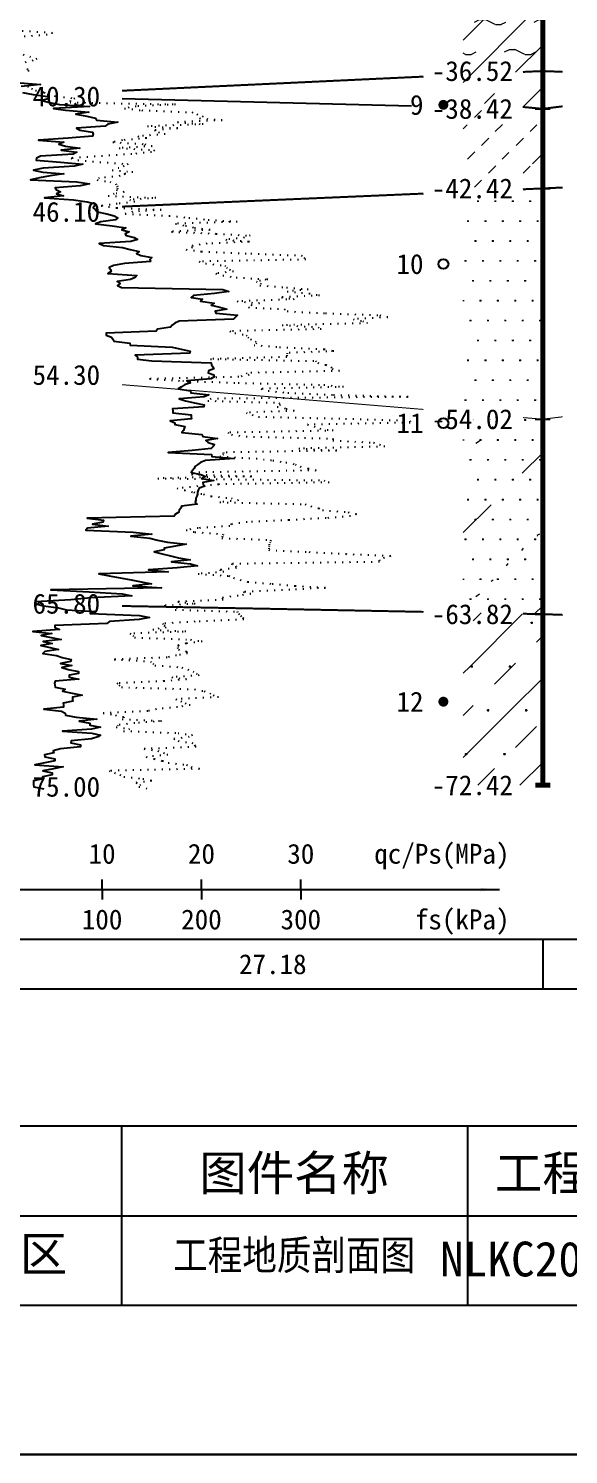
# Model space of a CAD drawing. Extents: x -37 to 3540, y -1485 to 297.
# Drawn here: x 2370.1 to 2424.5, y -891 to -747.6 of the extents above; entities that cross this region are included whole.
import ezdxf
from ezdxf.enums import TextEntityAlignment as Align

# ---------------------------------------------------------------- set-up
doc = ezdxf.new("R2010")
doc.units = 0
doc.linetypes.add('DOT', pattern=[6.35, 0, -6.35])
doc.layers.get('0').update_dxf_attribs({"linetype": 'CONTINUOUS'})
for name, color, linetype in [('CURVE', 200, 'CONTINUOUS'), ('FRAME', 7, 'CONTINUOUS'), ('HOLE', 41, 'CONTINUOUS'), ('RULER', 7, 'CONTINUOUS'), ('SAMPLE', 1, 'CONTINUOUS'), ('STRATUM', 241, 'CONTINUOUS')]:
    doc.layers.add(name, color=color, linetype=linetype)
doc.layers.add('HATCH', color=7, linetype='CONTINUOUS', lineweight=13)
doc.styles.add('ST', font='')
doc.styles.get('ST').set_extended_font_data('SimSun')
pattern_1 = [(45, (2182.6135, -891), (-4.24264, 4.24264), [10, 0]), (45, (2183.6745, -894.182), (-2.12132, 6.36396), [3, -3])]
pattern_2 = [(82.875, (2181.7789, -892.206), (0.000369, 10.0001764), [0.0893, -80.5337]), (143.13, (2181.8799, -892.2818), (-29.999964, 20.000054), [0.12627, -49.87373]), (172.875, (2182.0571, -892.304), (-70.0002457, 9.9996603), [0.17857, -80.44443]), (206.565, (2182.2355, -892.2147), (-9.999705, -9.99969), [0.19954, -22.16046]), (243.435, (2182.325, -892.0363), (9e-06, -9.999696), [0.19954, -22.16146]), (255.964, (2182.414, -891.679), (-0.0002, -9.999501), [0.36813, -40.86287]), (255.964, (2182.724, -890.439), (-0.0002, -9.999501), [1.27838, -39.95262]), (255.964, (2182.7926, -890.165), (-0.0002, -9.999501), [0.28235, -40.94865]), (216.87, (2182.9828, -889.9108), (-9.999982, -10.000018), [0.12627, -49.87373]), (243.435, (2182.882, -889.9865), (9e-06, -9.999696), [0.19954, -22.16146]), (206.565, (2183.1613, -889.8215), (-9.999705, -9.99969), [0.19954, -22.16046]), (172.875, (2183.3385, -889.8437), (-70.0002457, 9.9996603), [0.17857, -80.44443]), (143.13, (2183.4395, -889.9194), (-29.999964, 20.000054), [0.12627, -49.87373]), (82.875, (2183.4284, -890.008), (0.000369, 10.0001764), [0.0893, -80.5337]), (0, (2182.284, -890.66), (0, 10), [0.89286, -9.10714]), (0, (2182.6385, -891), (1, 2), [0, -1.75]), (0, (2182.6135, -890.975), (1, 2), [0, -1.75]), (0, (2182.6135, -891), (1, 2), [0, -1.75]), (0, (2182.5885, -891), (1, 2), [0, -1.75]), (0, (2182.6135, -891.025), (1, 2), [0, -1.75])]

# ---------------------------------------------------------------- blocks, each defined once
blk = doc.blocks.new('图签_A3长')
for p, q in [((0, 18), (-380, 18)), ((-222.82, 0), (-222.82, 18)), ((-188, 0), (-188, 18)), ((-320, 9), (0, 9)), ((-380, 0), (0, 0))]:
    blk.add_line(p, q)
at = {"style": 'ST'}
for s, p in [('图件名称', (-205.49, 13.3)), ('工程编号', (-175.73, 13.3))]:
    blk.add_text(s, height=3.5, dxfattribs=at).set_placement(p, align=Align.MIDDLE_CENTER)
for tag, p in [('01＿单位名称', (-349.98, 8.36)), ('02＿工程名称', (-271.3, 5.16)), ('04＿工程编号', (-176.51, 4.65)), ('05＿日期', (-35.59, 4.65)), ('06＿图号', (-11.16, 4.91))]:
    blk.add_attdef(tag, text='', height=3.5, dxfattribs=at).set_placement(p, align=Align.MIDDLE_CENTER)
at = {"style": 'ST', "width": 0.85}
blk.add_attdef('03＿图件名称', text='', height=3, dxfattribs=at).set_placement((-205.49, 5.05), align=Align.MIDDLE_CENTER)
blk = doc.blocks.new('Arrow')
for points in [[(-3.984779, 0.348623), (0, 0), (-3.189535, 0)], [(-3.189535, 0), (0, 0), (-3.984779, -0.348623)]]:
    blk.add_solid(points)
blk = doc.blocks.new('SampleSoilUndisturbed')
at = {"const_width": 0.5}
blk.add_lwpolyline([(-0.25, 0, 1), (0.25, 0, 1)], format="xyb", close=True, dxfattribs=at)
blk = doc.blocks.new('SampleSoilDisturbed')
blk.add_circle((0, 0), 0.5)

msp = doc.modelspace()

# ---------------------------------------------------------------- hatches: boundary and pattern name
at = {"layer": 'HATCH'}
h = msp.add_hatch(dxfattribs=at)
h.set_pattern_fill('YNNT', color=251, style=0)
h.set_pattern_definition([(45, (2182.6135, -891), (-2.12132, 2.12132), [10, 0]), (26.565, (2183.6876, -891.2536), (5.999823, 5.999812), [0.567, -12.849]), (0, (2183.1206, -891.2536), (0, 6), [0.567, -5.433]), (26.565, (2181.0322, -891), (5.999823, 5.999812), [0.567, -12.849]), (0, (2181.5393, -890.7464), (0, 6), [0.567, -5.433]), (153.435, (2183.1206, -891.2536), (-5.999818, -5e-06), [1.134, -12.2826]), (26.565, (2186.6876, -888.2536), (5.999823, 5.999812), [0.567, -12.849]), (0, (2186.1206, -888.2536), (0, 6), [0.567, -5.433]), (26.565, (2184.0322, -888), (5.999823, 5.999812), [0.567, -12.849]), (0, (2184.5393, -887.7464), (0, 6), [0.567, -5.433]), (153.435, (2186.1206, -888.2536), (-5.999818, -5e-06), [1.134, -12.2826])])
h.paths.add_polyline_path([(2421.89, -734.72), (2413.89, -735.77), (2413.89, -752.29), (2421.89, -751.92)])
h.paths.add_polyline_path([(2409.83, -753.41), (2419.38, -753.41), (2419.38, -750.47), (2409.83, -750.47)], flags=9)
h.paths.add_polyline_path([(2409.83, -736.21), (2419.38, -736.21), (2419.38, -733.27), (2409.83, -733.27)], flags=9)
h = msp.add_hatch(dxfattribs=at)
h.set_pattern_fill('FZNT', color=32, style=0)
h.set_pattern_definition(pattern_1)
h.paths.add_polyline_path([(2421.89, -751.92), (2413.89, -752.29), (2413.89, -754.98), (2421.89, -755.72)])
h.paths.add_polyline_path([(2409.83, -757.21), (2419.38, -757.21), (2419.38, -754.27), (2409.83, -754.27)], flags=9)
h.paths.add_polyline_path([(2409.83, -753.41), (2419.38, -753.41), (2419.38, -750.47), (2409.83, -750.47)], flags=9)
h = msp.add_hatch(dxfattribs=at)
h.set_pattern_fill('NZFT', color=52, style=0)
h.set_pattern_definition([(45, (2182.6135, -891), (-6e-07, 6.99998), [0.9473, -8.9522]), (45, (2184.0135, -889.6), (-6e-07, 6.99998), [0.9869, -8.9126]), (45, (2185.4135, -888.2), (-6e-07, 6.99998), [1.06018, -8.83931]), (45, (2186.8135, -886.8), (-6e-07, 6.99998), [0.94918, -8.95032]), (45, (2188.2135, -885.4), (-6e-07, 6.99998), [1.0365, -8.863]), (45, (2186.1135, -891), (-6e-07, 6.99998), [1.01335, -8.88615]), (45, (2187.5135, -889.6), (-6e-07, 6.99998), [1.07896, -12.12037]), (45, (2188.9135, -888.2), (-6e-07, 6.99998), [0.99882, -8.90067]), (45, (2183.3135, -886.8), (-4e-07, 6.99998), [1.05533, -8.84416]), (45, (2184.7135, -885.4), (-4e-07, 6.99998), [1.0365, -8.863])])
h.paths.add_polyline_path([(2421.89, -755.72), (2413.89, -754.98), (2413.89, -764.06), (2421.89, -763.72)])
h.paths.add_polyline_path([(2409.83, -765.2), (2419.38, -765.2), (2419.38, -762.3), (2409.83, -762.3)], flags=9)
h.paths.add_polyline_path([(2409.83, -757.21), (2419.38, -757.21), (2419.38, -754.27), (2409.83, -754.27)], flags=9)
h = msp.add_hatch(dxfattribs=at)
h.set_pattern_fill('FS', color=142, style=0)
h.set_pattern_definition(pattern_2)
h.paths.add_polyline_path([(2421.89, -763.72), (2413.89, -764.06), (2413.89, -786.26), (2421.89, -786.92)])
h.paths.add_polyline_path([(2409.83, -788.41), (2419.38, -788.41), (2419.38, -785.47), (2409.83, -785.47)], flags=9)
h.paths.add_polyline_path([(2409.83, -765.2), (2419.38, -765.2), (2419.38, -762.3), (2409.83, -762.3)], flags=9)
h = msp.add_hatch(dxfattribs=at)
h.set_pattern_fill('FS', color=142, style=0)
h.set_pattern_definition(pattern_2)
h.paths.add_polyline_path([(2421.89, -786.92), (2413.89, -786.26), (2413.89, -806.36), (2421.89, -806.52)])
h.paths.add_polyline_path([(2409.83, -808.01), (2419.38, -808.01), (2419.38, -805.07), (2409.83, -805.07)], flags=9)
h.paths.add_polyline_path([(2409.83, -788.41), (2419.38, -788.41), (2419.38, -785.47), (2409.83, -785.47)], flags=9)
h = msp.add_hatch(dxfattribs=at)
h.set_pattern_fill('SZFT', color=142, scale=2.2, style=0)
h.set_pattern_definition([(45, (2182.613, -891), (-2e-06, 15.39996), [4.3383, -17.4406]), (45, (2188.802, -884.777), (-2e-06, 15.39996), [4.3861, -17.3928]), (45, (2193.762, -879.819), (-2e-06, 15.39996), [3.9899, -17.7889]), (26.565, (2182.6135, -883.3), (15.4, 15.4), [0.2123, -34.22315]), (36.8699, (2184.1535, -881.76), (15.4, 15.4), [0.43504, -76.56496]), (315, (2190.313, -875.653), (15.39996, 3e-06), [0.0727, -21.7062]), (26.565, (2190.3135, -891), (15.4, 15.4), [0.31845, -34.117]), (26.565, (2191.8535, -889.46), (15.4, 15.4), [0.2316, -34.2038]), (90, (2192.623, -888.69), (-15.4, -1e-06), [0.0633, -15.3367]), (26.565, (2193.3935, -887.92), (15.4, 15.4), [0.2002, -68.6707]), (36.8699, (2194.9335, -886.38), (15.4, 15.4), [0.2435, -76.7565]), (45, (2196.473, -884.84), (-5e-07, 15.39996), [0.24005, -21.5388]), (315, (2197.825, -883.195), (15.39996, 3e-06), [0.0727, -21.7062]), (36.8699, (2185.6935, -880.22), (15.4, 15.4), [0.2249, -76.7751]), (53.1301, (2187.2335, -878.68), (30.8, 46.2), [0.29564, -76.70436]), (53.1301, (2188.7735, -877.14), (30.8, 46.2), [0.27774, -76.72226])])
h.paths.add_polyline_path([(2421.89, -786.92), (2413.89, -786.26), (2413.89, -806.36), (2421.89, -806.52)])
h.paths.add_polyline_path([(2409.83, -808.01), (2419.38, -808.01), (2419.38, -805.07), (2409.83, -805.07)], flags=9)
h.paths.add_polyline_path([(2409.83, -788.41), (2419.38, -788.41), (2419.38, -785.47), (2409.83, -785.47)], flags=9)
h = msp.add_hatch(dxfattribs=at)
h.set_pattern_fill('FZNT', color=32, style=0)
h.set_pattern_definition(pattern_1)
h.paths.add_polyline_path([(2421.89, -806.52), (2413.89, -806.36), (2413.89, -823.72), (2421.89, -823.72)])
h.paths.add_polyline_path([(2409.83, -825.2), (2419.38, -825.2), (2419.38, -822.3), (2409.83, -822.3)], flags=9)
h.paths.add_polyline_path([(2409.83, -808.01), (2419.38, -808.01), (2419.38, -805.07), (2409.83, -805.07)], flags=9)
h = msp.add_hatch(dxfattribs=at)
h.set_pattern_fill('FS', color=32, scale=2.2, style=0)
h.set_pattern_definition([(82.875, (2180.7773, -893.6533), (0.000812, 22.000388), [0.1964, -177.1742]), (143.13, (2180.9996, -893.82), (-65.99992, 44.00012), [0.2778, -109.7222]), (172.875, (2181.3894, -893.8687), (-154.00054, 21.999253), [0.3929, -176.9777]), (206.565, (2181.782, -893.672), (-21.99935, -21.9993), [0.439, -48.753]), (243.435, (2181.978, -893.28), (2e-05, -21.99933), [0.439, -48.7552]), (255.964, (2182.175, -892.494), (-0.00044, -21.9989), [0.8099, -89.8983]), (255.964, (2182.857, -889.7656), (-0.00044, -21.9989), [2.8124, -87.8958]), (255.964, (2183.0075, -889.163), (-0.00044, -21.9989), [0.6212, -90.087]), (216.87, (2183.426, -888.6037), (-21.99996, -22.00004), [0.2778, -109.7222]), (243.435, (2183.204, -888.77), (2e-05, -21.99933), [0.439, -48.7552]), (206.565, (2183.819, -888.407), (-21.99935, -21.9993), [0.439, -48.753]), (172.875, (2184.2085, -888.456), (-154.00054, 21.999253), [0.3929, -176.9777]), (143.13, (2184.4308, -888.6228), (-65.99992, 44.00012), [0.2778, -109.7222]), (82.875, (2184.4064, -888.8177), (0.000812, 22.000388), [0.1964, -177.1742]), (0, (2181.888, -890.252), (0, 22), [1.9643, -20.0357]), (0, (2182.6685, -891), (2.2, 4.4), [0, -3.85]), (0, (2182.6135, -890.945), (2.2, 4.4), [0, -3.85]), (0, (2182.6135, -891), (2.2, 4.4), [0, -3.85]), (0, (2182.5585, -891), (2.2, 4.4), [0, -3.85]), (0, (2182.6135, -891.055), (2.2, 4.4), [0, -3.85])])
h.paths.add_polyline_path([(2421.89, -806.52), (2413.89, -806.36), (2413.89, -823.72), (2421.89, -823.72)])
h.paths.add_polyline_path([(2409.83, -825.2), (2419.38, -825.2), (2419.38, -822.3), (2409.83, -822.3)], flags=9)
h.paths.add_polyline_path([(2409.83, -808.01), (2419.38, -808.01), (2419.38, -805.07), (2409.83, -805.07)], flags=9)

# ---------------------------------------------------------------- linework, layer by layer
at = {"layer": 'CURVE', "color": 100, "linetype": 'DOT', "ltscale": 0.1}
for points in [[(2369.51, -747.87), (2372.56, -748.07), (2372, -748.27), (2369.6, -748.47)], [(2369.6, -750.27), (2370.25, -750.47), (2370.97, -750.67), (2370.6, -750.87), (2369.71, -751.07)], [(2370.01, -751.67), (2370.16, -751.87), (2370.06, -752.07)], [(2370.06, -753.47), (2370.43, -753.67), (2370.85, -753.87), (2371.71, -754.07), (2372.02, -754.27), (2372.93, -754.47), (2374.79, -754.67), (2374.34, -754.87), (2374.31, -755.07), (2384.92, -755.27), (2380.98, -755.47), (2379.81, -755.67), (2381.53, -755.87), (2386.57, -756.07), (2387.08, -756.27), (2387.7, -756.47), (2387.34, -756.67), (2389.61, -756.87), (2385.12, -757.07), (2387.71, -757.27), (2382.11, -757.47), (2385.17, -757.67), (2382.81, -757.87), (2383.22, -758.07), (2383.89, -758.27), (2381.15, -758.47), (2382.05, -758.67), (2379.58, -758.87), (2378.63, -759.07), (2381.83, -759.27), (2382.58, -759.47), (2379.27, -759.67), (2382.8, -759.87), (2382.5, -760.07), (2380.53, -760.27), (2377.57, -760.47), (2374.43, -760.67), (2375.11, -760.87), (2377.32, -761.07), (2380.15, -761.27), (2379.76, -761.47), (2379.24, -761.67), (2378.55, -761.87), (2380.64, -762.07), (2379.82, -762.27), (2379.36, -762.47), (2377.26, -762.67), (2377.05, -762.87), (2378.34, -763.07), (2378.91, -763.27), (2379.06, -763.47), (2379.1, -763.67), (2378.99, -763.87), (2379.76, -764.07), (2378.77, -764.27), (2378.14, -764.47), (2382.95, -764.67), (2380.32, -764.87), (2380.83, -765.07), (2379.07, -765.27), (2377.45, -765.47), (2379.01, -765.67), (2383.49, -765.87), (2380.63, -766.07), (2379.85, -766.27), (2384.29, -766.47), (2386.27, -766.67), (2388.21, -766.87), (2391.12, -767.07), (2384.94, -767.27), (2385.93, -767.47), (2386.83, -767.67), (2388.41, -767.87), (2384.53, -768.07), (2389.03, -768.27), (2392.46, -768.47), (2391.87, -768.67), (2389.98, -768.87), (2392.36, -769.07), (2388.13, -769.27), (2386.65, -769.47), (2386.64, -769.67), (2386, -769.87), (2387.55, -770.07), (2392.5, -770.27), (2397.59, -770.47), (2397.84, -770.67), (2398.04, -770.87), (2387.32, -771.07), (2387.95, -771.27), (2389.88, -771.47), (2390.06, -771.67), (2390.36, -771.87), (2390.76, -772.07), (2388.99, -772.27), (2389.71, -772.47), (2391.03, -772.67), (2394.21, -772.87), (2393.07, -773.07), (2393.54, -773.27), (2393.43, -773.47), (2396.11, -773.67), (2398.28, -773.87), (2396.16, -774.07), (2398.38, -774.27), (2399.43, -774.47), (2395.6, -774.67), (2396.86, -774.87), (2391.13, -775.07), (2393.37, -775.27), (2392.58, -775.47), (2392.27, -775.67), (2395.87, -775.87), (2396.17, -776.07), (2400.04, -776.27), (2405.51, -776.47), (2406.29, -776.67), (2402.83, -776.87), (2403.77, -777.07), (2404.27, -777.27), (2395.68, -777.47), (2399.28, -777.67), (2399.58, -777.87), (2390.41, -778.07), (2390.91, -778.27), (2392.03, -778.47), (2392.21, -778.67), (2392.49, -778.87), (2392.94, -779.07), (2393.08, -779.27), (2392.83, -779.47), (2395.39, -779.67), (2399.91, -779.87), (2400.88, -780.07), (2396.18, -780.27), (2396.12, -780.47), (2396.14, -780.67), (2388.45, -780.87), (2399.01, -781.07), (2399.26, -781.27), (2400.05, -781.47), (2400.61, -781.67), (2400.7, -781.87), (2401.44, -782.07), (2392.03, -782.27), (2392.35, -782.47), (2391.29, -782.67), (2382.31, -782.87), (2385.65, -783.07), (2391.23, -783.27), (2399.86, -783.47), (2401.84, -783.67), (2393.55, -783.87), (2394.26, -784.07), (2396.22, -784.27), (2400.83, -784.47), (2408.35, -784.67), (2388.52, -784.87), (2388.17, -785.07), (2395.33, -785.27), (2395.49, -785.47), (2395.17, -785.67), (2396.08, -785.87), (2396.87, -786.07), (2392.06, -786.27), (2392.64, -786.47), (2393.29, -786.67), (2402.03, -786.87), (2408.53, -787.07), (2408.54, -787.27), (2398.21, -787.47), (2398.9, -787.67), (2399.46, -787.87), (2400.8, -788.07), (2390.18, -788.27), (2390.57, -788.47), (2392.05, -788.67), (2400.75, -788.87), (2400.76, -789.07), (2404.86, -789.27), (2405.46, -789.47), (2406, -789.67), (2397.35, -789.87), (2401.15, -790.07), (2389.73, -790.27), (2389.77, -790.47), (2389.39, -790.67), (2393.04, -790.87), (2394.74, -791.07), (2396.05, -791.27), (2396.99, -791.47), (2397.49, -791.67), (2398.28, -791.87), (2399.09, -792.07), (2387.38, -792.27), (2386.55, -792.47), (2392.6, -792.67), (2383.15, -792.87), (2399.88, -793.07), (2400.39, -793.27), (2389.27, -793.47), (2387.16, -793.67), (2385.08, -793.87), (2385.83, -794.07), (2386.76, -794.27), (2387.74, -794.47), (2388.52, -794.67), (2390.55, -794.87), (2391.27, -795.07), (2389.39, -795.27), (2397.98, -795.47), (2398.54, -795.67), (2399.32, -795.87), (2399.71, -796.07), (2402.32, -796.27), (2403.14, -796.47), (2402.55, -796.67), (2400.1, -796.87), (2396.35, -797.07), (2392.14, -797.27), (2390.53, -797.47), (2390.39, -797.67), (2387.2, -797.87), (2385.99, -798.07), (2386.87, -798.27), (2389.72, -798.47), (2389.67, -798.67), (2389.6, -798.87), (2394.51, -799.07), (2394.47, -799.27), (2394.35, -799.47), (2394.35, -799.67), (2394.32, -799.87), (2394.31, -800.07), (2398.38, -800.27), (2402.07, -800.47), (2406.59, -800.67), (2405.96, -800.87), (2405.44, -801.07), (2405.47, -801.27), (2390.56, -801.47), (2391.01, -801.67), (2391.06, -801.87), (2389.4, -802.07), (2389.8, -802.27), (2387.21, -802.47), (2390.31, -802.67), (2390.77, -802.87), (2391.44, -803.07), (2392.22, -803.27), (2394.66, -803.47), (2396.97, -803.67), (2400.04, -803.87), (2396.42, -804.07), (2391.78, -804.27), (2392.51, -804.47), (2391.22, -804.67), (2389.61, -804.87), (2389.74, -805.07), (2385.15, -805.27), (2386.91, -805.47), (2383.78, -805.67), (2385.05, -805.87), (2384.89, -806.07), (2391.12, -806.27), (2391.29, -806.47), (2391.5, -806.67), (2391.7, -806.87), (2391.81, -807.07), (2386.9, -807.27), (2383.65, -807.47), (2383.77, -807.67), (2384, -807.87), (2382.66, -808.07), (2385.96, -808.27), (2380.34, -808.47), (2380.62, -808.67), (2380.81, -808.87), (2386.45, -809.07), (2387.61, -809.27), (2386.01, -809.47), (2385.19, -809.67), (2385.14, -809.87), (2385.22, -810.07), (2386.05, -810.27), (2386.14, -810.47), (2385.03, -810.67), (2384.08, -810.87), (2378.76, -811.07), (2382.42, -811.27), (2382.63, -811.47), (2382.86, -811.67), (2385.57, -811.87), (2386.17, -812.07), (2386.69, -812.27), (2387.03, -812.47), (2387.3, -812.67), (2384.55, -812.87), (2386.04, -813.07), (2383.77, -813.27), (2379.04, -813.47), (2379.24, -813.67), (2379.48, -813.87), (2386.85, -814.07), (2387.83, -814.27), (2388.38, -814.47), (2388.73, -814.67), (2389.26, -814.87), (2384.96, -815.07), (2385.46, -815.27), (2385.91, -815.47), (2386.39, -815.67), (2385.14, -815.87), (2383.02, -816.07), (2382.13, -816.27), (2377.66, -816.47), (2378.89, -816.67), (2379.77, -816.87), (2379.55, -817.07), (2383.51, -817.27), (2380.83, -817.47), (2379.14, -817.67), (2378.97, -817.87), (2380.31, -818.07), (2379.71, -818.27), (2385.18, -818.47), (2386.63, -818.67), (2386.32, -818.87), (2384.75, -819.07), (2385.21, -819.27), (2386.58, -819.47), (2386.83, -819.67), (2387, -819.87), (2381.78, -820.07), (2383.15, -820.27), (2383.72, -820.47), (2384.17, -820.67), (2381.99, -820.87), (2382.78, -821.07), (2383.61, -821.27), (2384.2, -821.47), (2386.05, -821.67), (2386.52, -821.87), (2387.34, -822.07), (2378.27, -822.27), (2378.8, -822.47), (2379.33, -822.67), (2379.74, -822.87), (2381.65, -823.07), (2382.53, -823.27), (2380.97, -823.47), (2381.42, -823.67), (2381.24, -823.87), (2382.24, -824.07)]]:
    msp.add_lwpolyline(points, dxfattribs=at)
at = {"layer": 'CURVE', "color": 30, "linetype": 'Continuous'}
for points in [[(2368.9, -753.07), (2371.35, -753.27), (2369.39, -753.47)], [(2369.54, -754.07), (2370.61, -754.27), (2372.04, -754.47), (2372.2, -754.67), (2371.5, -754.87), (2372.23, -755.07), (2373.26, -755.27), (2376.28, -755.47), (2372.64, -755.67), (2373.87, -755.87), (2376.21, -756.07), (2374.88, -756.27), (2376.01, -756.47), (2376.88, -756.67), (2376.98, -756.87), (2379.12, -757.07), (2378.13, -757.27), (2377.85, -757.47), (2374.98, -757.67), (2375.31, -757.87), (2376.59, -758.07), (2376.65, -758.27), (2376.56, -758.47), (2374.11, -758.67), (2371.14, -758.87), (2373.7, -759.07), (2373.18, -759.27), (2373.87, -759.47), (2375.3, -759.67), (2373.41, -759.87), (2375, -760.07), (2374.64, -760.27), (2371.34, -760.47), (2370.95, -760.67), (2370.89, -760.87), (2373.34, -761.07), (2375.6, -761.27), (2374.75, -761.47), (2371.6, -761.67), (2370.64, -761.87), (2371.57, -762.07), (2373.68, -762.27), (2372.3, -762.47), (2371.23, -762.67), (2370.33, -762.87), (2374.99, -763.07), (2376.28, -763.27), (2375.34, -763.47), (2372.83, -763.67), (2372.95, -763.87), (2373.37, -764.07), (2372.94, -764.27), (2373.64, -764.47), (2371.73, -764.67), (2374.67, -764.87), (2376.05, -765.07), (2376.84, -765.27), (2376.76, -765.47), (2376.64, -765.67), (2376.87, -765.87), (2377.06, -766.07), (2378.03, -766.27), (2378.75, -766.47), (2379.14, -766.67), (2378.88, -766.87), (2377.42, -767.07), (2376.88, -767.27), (2378.57, -767.47), (2379.92, -767.67), (2379.54, -767.87), (2380.27, -768.07), (2379.86, -768.27), (2379.96, -768.47), (2380.78, -768.67), (2381.12, -768.87), (2380.42, -769.07), (2377.24, -769.27), (2377.69, -769.47), (2379.6, -769.67), (2380.35, -769.87), (2381.26, -770.07), (2380.99, -770.27), (2381.44, -770.47), (2382.55, -770.67), (2382.36, -770.87), (2382.4, -771.07), (2379.81, -771.27), (2378.69, -771.47), (2378.24, -771.67), (2378.39, -771.87), (2378.44, -772.07), (2378.13, -772.27), (2381.05, -772.47), (2380.87, -772.67), (2380.41, -772.87), (2379.05, -773.07), (2379.37, -773.27), (2379.09, -773.47), (2379.48, -773.67), (2389.68, -773.87), (2390.29, -774.07), (2388.86, -774.27), (2386.75, -774.47), (2386.51, -774.67), (2387.65, -774.87), (2387.46, -775.07), (2388.82, -775.27), (2388.51, -775.47), (2389.38, -775.67), (2390.1, -775.87), (2388.91, -776.07), (2389, -776.27), (2391.17, -776.47), (2390.97, -776.67), (2390.77, -776.87), (2385.29, -777.07), (2384.85, -777.27), (2384.59, -777.47), (2384.43, -777.67), (2383.13, -777.87), (2382.97, -778.07), (2377.96, -778.27), (2377.94, -778.47), (2378.49, -778.67), (2378.63, -778.87), (2378.72, -779.07), (2380.32, -779.27), (2380.37, -779.47), (2384.6, -779.67), (2385.49, -779.87), (2386.41, -780.07), (2386.34, -780.27), (2380.88, -780.47), (2381.12, -780.67), (2381.1, -780.87), (2382.55, -781.07), (2388.51, -781.27), (2388.54, -781.47), (2388.67, -781.67), (2388.78, -781.87), (2388.25, -782.07), (2388.2, -782.27), (2388.8, -782.47), (2388.81, -782.67), (2388.48, -782.87), (2386.06, -783.07), (2386.43, -783.27), (2385.85, -783.47), (2385.53, -783.67), (2385.18, -783.87), (2386.43, -784.07), (2386.48, -784.27), (2388.29, -784.47), (2387.8, -784.67), (2385.31, -784.87), (2385.95, -785.07), (2386.83, -785.27), (2387.8, -785.47), (2387.79, -785.67), (2384.63, -785.87), (2384.67, -786.07), (2384.67, -786.27), (2386.52, -786.47), (2386.52, -786.67), (2386.54, -786.87), (2384.38, -787.07), (2384.85, -787.27), (2384.86, -787.47), (2385.88, -787.67), (2385.79, -787.87), (2385.74, -788.07), (2385.58, -788.27), (2387.57, -788.47), (2387.69, -788.67), (2389.14, -788.87), (2387.97, -789.07), (2388.22, -789.27), (2388.85, -789.47), (2388.73, -789.67), (2388.53, -789.87), (2386.62, -790.07), (2384.2, -790.27), (2388.55, -790.47), (2388.58, -790.67), (2390.84, -790.87), (2387.94, -791.07), (2387.44, -791.27), (2387.19, -791.47), (2386.89, -791.67), (2386.82, -791.87), (2386.65, -792.07), (2386.52, -792.27), (2387.47, -792.47), (2387.96, -792.67), (2387.59, -792.87), (2388.78, -793.07), (2387.68, -793.27), (2387.7, -793.47), (2387.88, -793.67), (2387.32, -793.87), (2387.2, -794.07), (2387.14, -794.27), (2387.14, -794.47), (2387.09, -794.67), (2386.98, -794.87), (2386.98, -795.07), (2386.91, -795.27), (2387.12, -795.47), (2385.53, -795.67), (2385.47, -795.87), (2385.31, -796.07), (2385.27, -796.27), (2384.92, -796.47), (2384.8, -796.67), (2376.05, -796.87), (2377.69, -797.07), (2377.6, -797.27), (2376.57, -797.47), (2378.16, -797.67), (2376.08, -797.87), (2375.89, -798.07), (2380.66, -798.27), (2382.54, -798.47), (2380.44, -798.67), (2382.34, -798.87), (2383.13, -799.07), (2384.11, -799.27), (2386, -799.47), (2384.92, -799.67), (2383.8, -799.87), (2383.8, -800.07), (2382.79, -800.27), (2383.57, -800.47), (2384.43, -800.67), (2385.24, -800.87), (2386.39, -801.07), (2384.53, -801.27), (2386.44, -801.47), (2387.14, -801.67), (2385.11, -801.87), (2382.21, -802.07), (2384.19, -802.27), (2377.22, -802.47), (2378.26, -802.67), (2379.35, -802.87), (2380.45, -803.07), (2381.48, -803.27), (2382.5, -803.47), (2380.62, -803.67), (2383.53, -803.87), (2372.39, -804.07), (2376.25, -804.27), (2379.57, -804.47), (2380.52, -804.67), (2376.39, -804.87), (2374.4, -805.07), (2370.82, -805.27), (2370.88, -805.47), (2371.63, -805.67), (2373.16, -805.87), (2373.97, -806.07), (2376.77, -806.27), (2376.34, -806.47), (2381.32, -806.67), (2382.3, -806.87), (2381.27, -807.07), (2378.27, -807.27), (2378.02, -807.47), (2372.79, -807.67), (2372.78, -807.87), (2373.24, -808.07), (2370.58, -808.27), (2372.49, -808.47), (2371.42, -808.67), (2372.43, -808.87), (2373.43, -809.07), (2371.6, -809.27), (2372.52, -809.47), (2371.37, -809.67), (2372.31, -809.87), (2373.14, -810.07), (2371.79, -810.27), (2371.59, -810.47), (2372.95, -810.67), (2373.52, -810.87), (2374.42, -811.07), (2374.37, -811.27), (2373.35, -811.47), (2374.49, -811.67), (2373.5, -811.87), (2374.14, -812.07), (2375.17, -812.27), (2375.18, -812.47), (2374.21, -812.67), (2374.21, -812.87), (2375.21, -813.07), (2372.82, -813.27), (2372.76, -813.47), (2372.77, -813.67), (2372.8, -813.87), (2373.83, -814.07), (2373.54, -814.27), (2374.52, -814.47), (2375.53, -814.67), (2374.55, -814.87), (2374.57, -815.07), (2374.58, -815.27), (2373.61, -815.47), (2373.66, -815.67), (2373.67, -815.87), (2371.67, -816.07), (2373.46, -816.27), (2373.83, -816.47), (2373.87, -816.67), (2374.93, -816.87), (2377.01, -817.07), (2375.24, -817.27), (2376.29, -817.47), (2376.32, -817.67), (2377.39, -817.87), (2376.49, -818.07), (2373.55, -818.27), (2376.5, -818.47), (2377.38, -818.67), (2377.11, -818.87), (2376.49, -819.07), (2374.43, -819.27), (2374.41, -819.47), (2375.36, -819.67), (2375.35, -819.87), (2373.35, -820.07), (2372.62, -820.27), (2372.69, -820.47), (2371.74, -820.67), (2371.79, -820.87), (2372.79, -821.07), (2372.78, -821.27), (2371.78, -821.47), (2370.77, -821.67), (2373.63, -821.87), (2372.64, -822.07), (2371.56, -822.27), (2372.52, -822.47), (2372.53, -822.67), (2371.55, -822.87), (2371.58, -823.07), (2370.63, -823.27), (2370.64, -823.47), (2370.65, -823.67), (2370.66, -823.87), (2371.69, -824.07)]]:
    msp.add_lwpolyline(points, dxfattribs=at)
at = {"layer": 'FRAME', "linetype": 'Continuous'}
msp.add_line((2164.66, -876), (2602.36, -876), dxfattribs=at)
at = {"layer": 'FRAME', "color": 245, "linetype": 'Continuous'}
for p, q in [((3017.96, -891), (2140.07, -891)), ((2144.66, -891), (2622.36, -891))]:
    msp.add_line(p, q, dxfattribs=at)
at = {"layer": 'HOLE', "linetype": 'Continuous', "const_width": 0.5}
for points in [[(2421.89, -673.72), (2421.89, -823.72)], [(2421.14, -823.72), (2422.64, -823.72)]]:
    msp.add_lwpolyline(points, dxfattribs=at)
at = {"layer": 'HOLE', "linetype": 'Continuous'}
for points in [[(2421.14, -751.92), (2422.64, -751.92)], [(2421.14, -755.72), (2422.64, -755.72)], [(2421.14, -763.72), (2422.64, -763.72)], [(2421.14, -786.92), (2422.64, -786.92)], [(2421.14, -806.52), (2422.64, -806.52)]]:
    msp.add_lwpolyline(points, dxfattribs=at)
at = {"layer": 'RULER', "linetype": 'Continuous'}
for points in [[(2367.54, -834.21), (2417.54, -834.21)], [(2377.54, -834.21), (2377.54, -833.21)], [(2377.54, -834.21), (2377.54, -835.21)], [(2387.54, -834.21), (2387.54, -833.21)], [(2387.54, -834.21), (2387.54, -835.21)], [(2397.54, -834.21), (2397.54, -833.21)], [(2397.54, -834.21), (2397.54, -835.21)], [(2367.54, -839.21), (2421.89, -839.21), (2421.89, -844.21), (2367.54, -844.21)], [(2421.89, -839.21), (2467.03, -839.21), (2467.03, -844.21), (2421.89, -844.21)]]:
    msp.add_lwpolyline(points, dxfattribs=at)
at = {"layer": 'STRATUM', "linetype": 'Continuous'}
for points, const_width in [([(2379.54, -753.9), (2394.72, -753.19), (2409.89, -752.48)], 0.2), ([(2419.89, -752.01), (2421.89, -751.92), (2423.89, -752)], 0.2), ([(2419.89, -755.53), (2421.89, -755.72), (2423.89, -755.47)], 0.2), ([(2419.89, -763.81), (2421.89, -763.72), (2423.89, -763.63)], 0.2), ([(2379.54, -765.55), (2394.72, -764.89), (2409.89, -764.24)], 0.2), ([(2379.54, -783.45), (2394.72, -784.69), (2409.89, -785.94)], 0.1), ([(2419.89, -786.76), (2421.89, -786.92), (2423.89, -786.68)], 0.1), ([(2379.54, -805.7), (2394.72, -805.99), (2409.89, -806.29)], 0.2), ([(2419.89, -806.48), (2421.89, -806.52), (2423.89, -806.59)], 0.2)]:
    msp.add_lwpolyline(points, dxfattribs=dict(at, const_width=const_width))
at = {"layer": 'STRATUM'}
msp.add_lwpolyline([(2408.68, -755.44), (2379.55, -754.7)], dxfattribs=at)

# ---------------------------------------------------------------- block references
at = {"layer": 'FRAME'}
ref = msp.add_blockref('图签_A3长', (2602.36, -876), dxfattribs=at)
ref.add_attrib('02＿工程名称', '浙江大学医学院附属邵逸夫医院宁波院区', dxfattribs={"layer": '0', "height": 3.5, "style": 'ST'}).set_placement((2331.06, -870.84), align=Align.MIDDLE_CENTER)
ref.add_attrib('03＿图件名称', '工程地质剖面图', dxfattribs={"layer": '0', "height": 3, "style": 'ST', "width": 0.85}).set_placement((2396.87, -870.95), align=Align.MIDDLE_CENTER)
ref.add_attrib('04＿工程编号', 'NLKC2025-076', dxfattribs={"layer": '0', "height": 3.5, "style": 'ST'}).set_placement((2425.84, -871.35), align=Align.MIDDLE_CENTER)
at = {"layer": 'RULER', "xscale": 0.5, "yscale": 0.5, "zscale": 0.5}
msp.add_blockref('Arrow', (2417.54, -834.21), dxfattribs=at)
at = {"layer": 'SAMPLE'}
for name, p in [('SampleSoilUndisturbed', (2411.89, -755.32)), ('SampleSoilDisturbed', (2411.89, -771.32)), ('SampleSoilDisturbed', (2411.89, -787.32)), ('SampleSoilUndisturbed', (2411.89, -815.32))]:
    msp.add_blockref(name, p, dxfattribs=at)

# ---------------------------------------------------------------- texts
at = {"layer": 'HOLE', "style": 'ST'}
for s, p in [('-36.52', (2418.89, -751.92)), ('-38.42', (2418.89, -755.72)), ('-42.42', (2418.89, -763.72)), ('-54.02', (2418.89, -786.92)), ('-63.82', (2418.89, -806.52)), ('-72.42', (2418.89, -823.72))]:
    msp.add_text(s, height=2, dxfattribs=at).set_placement(p, align=Align.MIDDLE_RIGHT)
for s, p in [('40.30', (2370.54, -754.47)), ('46.10', (2370.54, -766.07)), ('54.30', (2370.54, -782.47)), ('65.80', (2370.54, -805.47)), ('75.00', (2370.54, -823.87))]:
    msp.add_text(s, height=2, dxfattribs=at).set_placement(p, align=Align.MIDDLE_LEFT)
at = {"layer": 'RULER', "style": 'ST'}
for s, p in [('10', (2377.54, -832.21)), ('20', (2387.54, -832.21)), ('30', (2397.54, -832.21))]:
    msp.add_text(s, height=2, dxfattribs=at).set_placement(p, align=Align.BOTTOM_CENTER)
msp.add_text('qc/Ps(MPa)', height=2, dxfattribs=at).set_placement((2418.54, -832.21), align=Align.BOTTOM_RIGHT)
for s, p in [('100', (2377.54, -836.21)), ('200', (2387.54, -836.21)), ('300', (2397.54, -836.21))]:
    msp.add_text(s, height=2, dxfattribs=at).set_placement(p, align=Align.TOP_CENTER)
msp.add_text('fs(kPa)', height=2, dxfattribs=at).set_placement((2418.54, -836.21), align=Align.TOP_RIGHT)
msp.add_text('27.18', height=2, dxfattribs=at).set_placement((2394.72, -841.71), align=Align.MIDDLE_CENTER)
at = {"layer": 'SAMPLE', "style": 'ST'}
for s, p in [('9', (2409.89, -755.32)), ('10', (2409.89, -771.32)), ('11', (2409.89, -787.32)), ('12', (2409.89, -815.32))]:
    msp.add_text(s, height=2, dxfattribs=at).set_placement(p, align=Align.MIDDLE_RIGHT)

doc.saveas('drawing.dxf')
